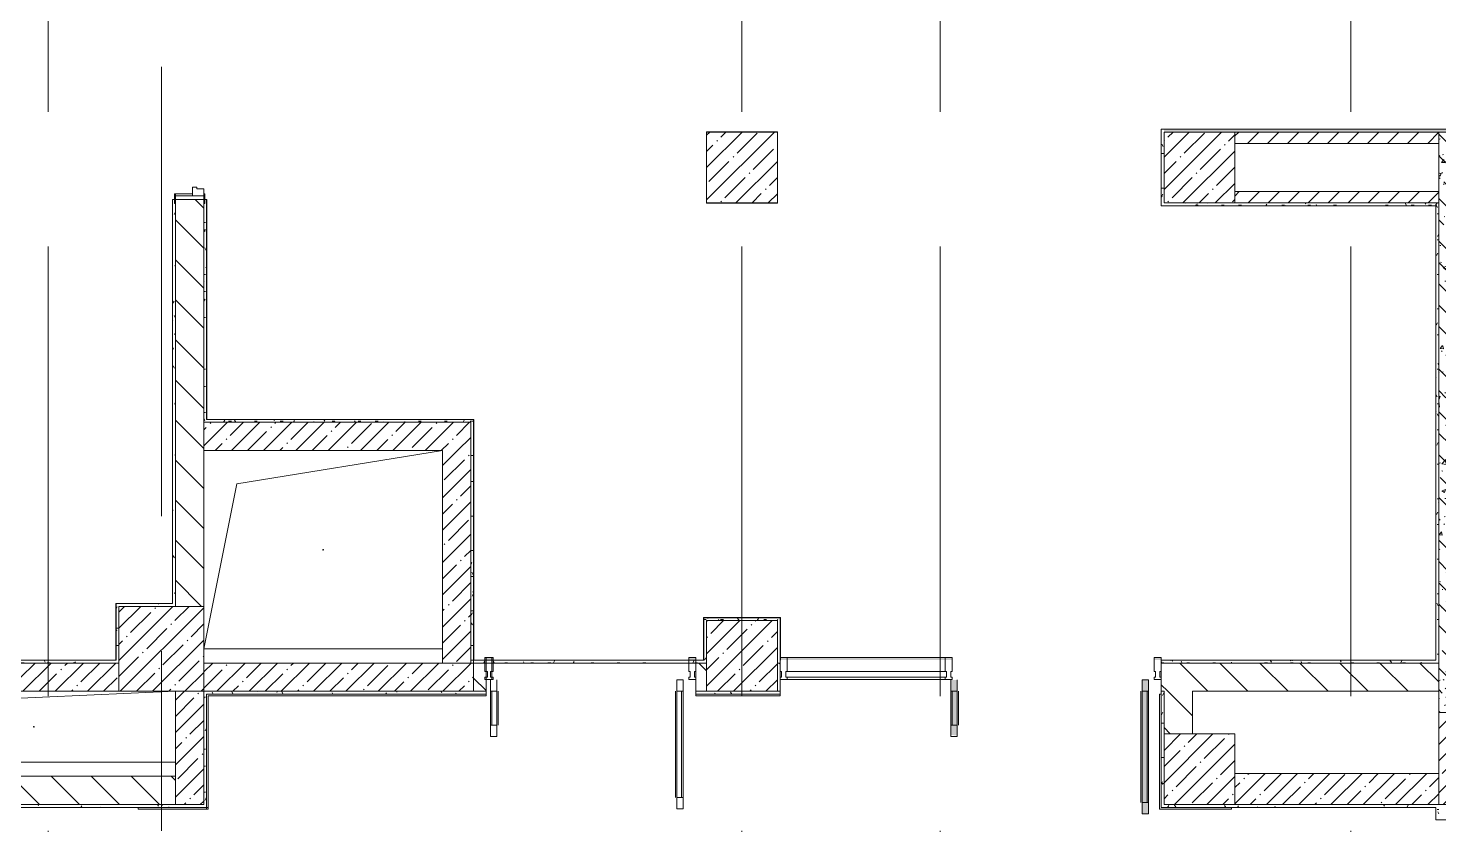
# Model space of a CAD drawing. Header units: millimetres. Extents: x -625 to 415037, y -3642 to 102118.
# Drawn here: x 214292 to 224252, y 85297 to 90923 of the extents above; entities that cross this region are included whole.
import ezdxf

# ---------------------------------------------------------------- set-up
doc = ezdxf.new("R2010")
doc.units = ezdxf.units.MM
doc.linetypes.add('Осевая', pattern=[6350, 1270, -952.5, 3175, -952.5])
doc.layers.add('A-AREA-PATT-2', color=7, linetype='Continuous', lineweight=5, true_color=0xcde0ef, transparency=1)
doc.layers.add('A-FLOR-PATT-1', color=7, linetype='Continuous', lineweight=9, true_color=0xeef6ff, transparency=0.5)
for name, color, linetype, lineweight in [('A-DETL-GENF', 7, 'Continuous', 9), ('A-DOOR-FRAM-2', 7, 'Continuous', 5), ('A-GENM', 7, 'Continuous', 9), ('A-GLAZ-CURT', 7, 'Continuous', 9), ('A-GLAZ-CURT-2', 7, 'Continuous', 20), ('A-GLAZ-CWMG', 7, 'Continuous', 9), ('A-GLAZ-CWMG-1', 7, 'Continuous', 20), ('A-WALL', 7, 'Continuous', 5), ('I-WALL', 7, 'Continuous', 5), ('S-COLS', 7, 'Continuous', 9), ('S-COLS-1', 7, 'Continuous', 5), ('Оси-2', 7, 'Осевая', 9)]:
    doc.layers.add(name, color=color, linetype=linetype, lineweight=lineweight)
for name, color, linetype, lineweight, true_color in [('A-DOOR-1', 7, 'Continuous', 5, 0xc0c0c0), ('A-DOOR-FRAM-1', 7, 'Continuous', 5, 0xc0c0c0), ('A-WALL-1', 9, 'Continuous', 5, 0x808080), ('A-WALL-FNSH-1', 9, 'Continuous', 5, 0x808080)]:
    doc.layers.add(name, color=color, linetype=linetype, lineweight=lineweight, true_color=true_color)
doc.layers.get('A-DOOR-1').off()
pattern_1 = [(135, (148772.12, 0), (-141.42136, -141.42136), [])]
pattern_2 = [(45, (148772.12, 0), (-114.04925, 114.04925), []), (45, (148886.17, 0), (-114.04925, 114.04925), [201.612, -40.322, 6.706, -33.617])]
pattern_3 = [(45, (148772.12, 0), (-70.71068, 70.71068), [])]
pattern_4 = [(0, (148772.123, 0), (243.84, 60.96), [20.117, -162.763, 20.117, -162.763, -975.36]), (0, (148772.123, 0), (243.84, 60.96), [-365.76, 20.117, -345.643, 20.117, -162.763, -426.72]), (0, (148772.123, 0), (243.84, 60.96), [-914.4, 20.117, -101.803, 20.117, -284.683]), (120, (148863.563, 30.48), (-174.71291, 180.691634), [20.117, -162.763, 20.117, -162.763, -975.36]), (120, (148863.563, 30.48), (-174.71291, 180.691634), [-365.76, 20.117, -345.643, 20.117, -162.763, -426.72]), (120, (148863.563, 30.48), (-174.71291, 180.691634), [-914.4, 20.117, -101.803, 20.117, -284.683]), (240, (148894.043, 152.4), (-69.12709, -241.651634), [20.117, -162.763, 20.117, -162.763, -975.36]), (240, (148894.043, 152.4), (-69.12709, -241.651634), [-365.76, 20.117, -345.643, 20.117, -162.763, -426.72]), (240, (148894.043, 152.4), (-69.12709, -241.651634), [-914.4, 20.117, -101.803, 20.117, -284.683])]

# ---------------------------------------------------------------- blocks, each defined once
blk = doc.blocks.new('BSC_Колонна _Прямоугольная - 600х600-23205240-Объем проектирования 2 этажа')
at = {"layer": 'S-COLS-1'}
h = blk.add_hatch(dxfattribs=at)
h.set_pattern_fill('FP_20', color=256, style=0, pattern_type=2)
h.set_pattern_definition([(45, (-66460, -12000), (-114.04925, 114.04925), []), (45, (-66345.95, -12000), (-114.04925, 114.04925), [201.613, -40.323, 6.706, -33.617])])
h.paths.add_polyline_path([(100, -300), (300, -300), (300, 300), (-300, 300), (-300, -300)])
for p, q in [((300, 300), (-300, 300)), ((-300, 300), (-300, -300)), ((300, -300), (300, 300)), ((-300, -300), (300, -300))]:
    blk.add_line(p, q, dxfattribs=at)
blk = doc.blocks.new('110_Дверь_СКБ_2Ст - Д-6_л__ ДОО_Дв_1450x2100h_Дверь из раздевальной в коридор-25835678-Объем проектирования 2 этажа')
at = {"layer": 'A-DOOR-FRAM-2'}
h = blk.add_hatch(dxfattribs=at)
h.set_pattern_fill('FP_40', color=256, style=0, pattern_type=2)
h.set_pattern_definition([(45, (-546.384, 164.685), (-14.1421, 14.1421), []), (135, (-546.384, 164.685), (-14.1421, -14.1421), [])])
h.paths.add_polyline_path([(-687.5, 86.4), (-687.5, 100), (-712.5, 100), (-712.5, -100), (-687.5, -100), (-687.5, -47)])
at = {"layer": 'A-DOOR-FRAM-1'}
for p, q in [((-672.5, 108), (-742.5, 108)), ((-742.5, 108), (-742.5, 100)), ((-742.5, 100), (-672.5, 100)), ((-687.5, 100), (-712.5, 100)), ((-712.5, 100), (-712.5, -100)), ((-637.5, 100), (-687.5, 100)), ((-687.5, 100), (-687.5, 20)), ((-687.5, -100), (-687.5, 100)), ((-672.5, 100), (-672.5, 108)), ((-637.5, 50), (-637.5, 100)), ((662.5, 100), (662.5, 50)), ((712.5, 100), (662.5, 100)), ((767.5, 108), (697.5, 108)), ((697.5, 108), (697.5, 100)), ((697.5, 100), (767.5, 100)), ((712.5, 20), (712.5, 100)), ((737.5, 100), (712.5, 100)), ((712.5, 100), (712.5, -100)), ((737.5, -100), (737.5, 100)), ((767.5, 100), (767.5, 108)), ((-687.5, 20), (-627.5, 20)), ((-672.5, 20), (-687.5, 20)), ((-687.5, 20), (-687.5, -100)), ((-672.5, -100), (-672.5, 20)), ((-627.5, 50), (-637.5, 50)), ((-627.5, 20), (-627.5, 50)), ((662.5, 50), (652.5, 50)), ((652.5, 50), (652.5, 20)), ((652.5, 20), (712.5, 20)), ((712.5, 20), (697.5, 20)), ((697.5, 20), (697.5, -100)), ((712.5, -100), (712.5, 20)), ((-672.5, -100), (-742.5, -100)), ((-742.5, -100), (-742.5, -108)), ((-742.5, -108), (-672.5, -108)), ((-712.5, -100), (-687.5, -100)), ((-687.5, -100), (-672.5, -100)), ((-672.5, -108), (-672.5, -100)), ((697.5, -100), (712.5, -100)), ((767.5, -100), (697.5, -100)), ((697.5, -100), (697.5, -108)), ((697.5, -108), (767.5, -108)), ((712.5, -100), (737.5, -100)), ((767.5, -108), (767.5, -100))]:
    blk.add_line(p, q, dxfattribs=at)
blk = doc.blocks.new('BSC_Колонна _Прямоугольная - 650х500-23287315-Объем проектирования 2 этажа')
at = {"layer": 'S-COLS-1'}
h = blk.add_hatch(dxfattribs=at)
h.set_pattern_fill('FP_82', color=256, style=0, pattern_type=2)
h.set_pattern_definition([(135, (11225, -75730), (-114.04925, -114.04925), []), (135, (11225, -75615.95), (-114.04925, -114.04925), [201.612, -40.322, 6.706, -33.617])])
h.paths.add_polyline_path([(325, -250), (325, 250), (-325, 250), (-325, -250)])
for p, q in [((325, 250), (-325, 250)), ((-325, 250), (-325, -250)), ((325, -250), (325, 250)), ((-325, -250), (325, -250))]:
    blk.add_line(p, q, dxfattribs=at)
blk = doc.blocks.new('BSC_Колонна _Прямоугольная - 500х500-V335-Объем проектирования 2 этажа')
at = {"layer": 'S-COLS-1'}
h = blk.add_hatch(dxfattribs=at)
h.set_pattern_fill('FP_83', color=256, style=0, pattern_type=2)
h.set_pattern_definition([(45, (-73790, -11150), (-114.04925, 114.04925), []), (45, (-73675.95, -11150), (-114.04925, 114.04925), [201.613, -40.323, 6.706, -33.617])])
h.paths.add_polyline_path([(-250, -250), (250, -250), (250, 250), (-250, 250), (-250, 212.7)])
for p, q in [((250, 250), (-250, 250)), ((-250, 250), (-250, -250)), ((250, -250), (250, 250)), ((-250, -250), (250, -250))]:
    blk.add_line(p, q, dxfattribs=at)
blk = doc.blocks.new('BSC_Колонна _Прямоугольная - 500х500-V359-Объем проектирования 2 этажа')
at = {"layer": 'S-COLS-1'}
h = blk.add_hatch(dxfattribs=at)
h.set_pattern_fill('FP_109', color=256, style=0, pattern_type=2)
h.set_pattern_definition([(45, (-70560, -15400), (-114.04925, 114.04925), []), (45, (-70445.95, -15400), (-114.04925, 114.04925), [201.613, -40.323, 6.706, -33.617])])
h.paths.add_polyline_path([(-250, -250), (250, -250), (250, 250), (-250, 250)])
for p, q in [((250, 250), (-250, 250)), ((-250, 250), (-250, -250)), ((250, -250), (250, 250)), ((-250, -250), (250, -250))]:
    blk.add_line(p, q, dxfattribs=at)
blk = doc.blocks.new('BSC_Колонна _Прямоугольная - 500х500-V360-Объем проектирования 2 этажа')
at = {"layer": 'S-COLS-1'}
h = blk.add_hatch(dxfattribs=at)
h.set_pattern_fill('FP_110', color=256, style=0, pattern_type=2)
h.set_pattern_definition([(45, (-73790, -15400), (-114.04925, 114.04925), []), (45, (-73675.95, -15400), (-114.04925, 114.04925), [201.613, -40.323, 6.706, -33.617])])
h.paths.add_polyline_path([(250, -250), (250, 250), (-250, 250), (-250, -250)])
for p, q in [((250, 250), (-250, 250)), ((-250, 250), (-250, -250)), ((250, -250), (250, 250)), ((-250, -250), (250, -250))]:
    blk.add_line(p, q, dxfattribs=at)
blk = doc.blocks.new('GM_Отверстие прямоугольное _в плите_ - Отверстие-21982946-Объем проектирования 2 этажа')
at = {"layer": 'A-GENM'}
for p, q in [((-1000, -250), (-1000, 250)), ((-1000, 250), (-1000, -250)), ((-916.7, 166.7), (1000, 250)), ((-1000, -250), (-916.7, 166.7)), ((1000, -250), (-1000, -250)), ((-1000, -250), (1000, -250))]:
    blk.add_line(p, q, dxfattribs=at)
for start, end in [(360, 180), (180, 360)]:
    blk.add_arc((0, 0), 2.5, start, end, dxfattribs=at)
blk = doc.blocks.new('GM_Отверстие прямоугольное _в плите_ - Отверстие-22748815-Объем проектирования 2 этажа')
at = {"layer": 'A-GENM'}
for p, q in [((-609.2, 466.7), (842.5, 700)), ((-842.5, -700), (-609.2, 466.7)), ((842.5, -700), (-842.5, -700)), ((-842.5, -700), (842.5, -700))]:
    blk.add_line(p, q, dxfattribs=at)
for start, end in [(360, 180), (180, 360)]:
    blk.add_arc((0, 0), 2.5, start, end, dxfattribs=at)
blk = doc.blocks.new('Прямоугольный импост - Импост структурный с накладкой - 160мм Темный-33326475-Объем проектирования 2 этажа')
at = {"layer": 'A-GLAZ-CWMG-1'}
for p, q in [((-50, 40), (-50, 140)), ((-50, 140), (0, 140)), ((0, 140), (0, 40)), ((-40, 40), (-50, 40)), ((-50, -17), (-50, 0)), ((-50, 0), (-40, 0)), ((-40, 0), (-40, 40)), ((-10, 40), (-10, 0)), ((0, 40), (-10, 40)), ((-10, 0), (0, 0)), ((0, 0), (0, -17)), ((0, -17), (-50, -17))]:
    blk.add_line(p, q, dxfattribs=at)
blk = doc.blocks.new('Дверь_Витражная_остекление_ - ВВ-6 остекление-32274838-Объем проектирования 2 этажа')
at = {"layer": 'A-DETL-GENF'}
for p, q in [((-655, 930), (-610, 930)), ((-655, 930), (-655, 20)), ((-610, 930), (-655, 930)), ((-655, 930), (-655, 20)), ((-610, 930), (-610, 20)), ((-610, 20), (-610, 930)), ((-655, 850), (-610, 850)), ((-645, 850), (-645, 100)), ((-601, 850), (-601, 100)), ((705, 420), (660, 420)), ((660, 420), (660, 20)), ((705, 420), (660, 420)), ((660, 420), (660, 20)), ((705, 420), (705, 20)), ((705, 20), (705, 420)), ((651, 340), (651, 100)), ((705, 340), (660, 340)), ((695, 340), (695, 100)), ((-655, 100), (-610, 100)), ((705, 100), (660, 100)), ((-610, 20), (-655, 20)), ((-655, 20), (-610, 20))]:
    blk.add_line(p, q, dxfattribs=at)
blk = doc.blocks.new('Прямоугольный импост - Импост структурный с накладкой - 160мм Темный-33326241-Объем проектирования 2 этажа')
at = {"layer": 'A-GLAZ-CWMG-1'}
for p, q in [((-25, 40), (-25, 140)), ((-25, 140), (25, 140)), ((25, 140), (25, 40)), ((-15, 40), (-25, 40)), ((-25, -17), (-25, 0)), ((-25, 0), (-15, 0)), ((-15, 0), (-15, 40)), ((15, 40), (15, 0)), ((25, 40), (15, 40)), ((15, 0), (25, 0)), ((25, 0), (25, -17)), ((25, -17), (-25, -17))]:
    blk.add_line(p, q, dxfattribs=at)
blk = doc.blocks.new('Прямоугольный импост - Импост структурный с накладкой - 160мм Темный-33326242-Объем проектирования 2 этажа')
at = {"layer": 'A-GLAZ-CWMG-1'}
for p, q in [((0, 140), (-50, 140)), ((-50, 140), (-50, 40)), ((0, 40), (0, 140)), ((-50, 40), (-40, 40)), ((-40, 0), (-50, 0)), ((-50, 0), (-50, -17)), ((-40, 40), (-40, 0)), ((-10, 0), (-10, 40)), ((-10, 40), (0, 40)), ((0, 0), (-10, 0)), ((0, -17), (0, 0)), ((-50, -17), (0, -17))]:
    blk.add_line(p, q, dxfattribs=at)
blk = doc.blocks.new('Прямоугольный импост - Импост структурный с накладкой - 160мм Темный-33326237-Объем проектирования 2 этажа')
at = {"layer": 'A-GLAZ-CWMG-1'}
for p, q in [((-50, 40), (-50, 140)), ((-50, 140), (0, 140)), ((0, 140), (0, 40)), ((-40, 40), (-50, 40)), ((-50, -17), (-50, 0)), ((-50, 0), (-40, 0)), ((-40, 0), (-40, 40)), ((-10, 40), (-10, 0)), ((0, 40), (-10, 40)), ((-10, 0), (0, 0)), ((0, 0), (0, -17)), ((0, -17), (-50, -17))]:
    blk.add_line(p, q, dxfattribs=at)
blk = doc.blocks.new('Дверь_Витражная_остекление_ - В-18-32468702-Объем проектирования 2 этажа')
at = {"layer": 'A-DETL-GENF'}
for p, q in [((-672.5, 965), (-627.5, 965)), ((-672.5, 965), (-672.5, 20)), ((-627.5, 965), (-672.5, 965)), ((-672.5, 965), (-672.5, 20)), ((-627.5, 965), (-627.5, 20)), ((-627.5, 20), (-627.5, 965)), ((-672.5, 885), (-627.5, 885)), ((-662.5, 885), (-662.5, 100)), ((-618.5, 885), (-618.5, 100)), ((722.5, 420), (677.5, 420)), ((677.5, 420), (677.5, 409.8)), ((722.5, 420), (677.5, 420)), ((677.5, 420), (677.5, 409.8)), ((677.5, 409.8), (677.5, 20)), ((677.5, 409.8), (677.5, 20)), ((722.5, 420), (722.5, 408.9)), ((722.5, 408.9), (722.5, 420)), ((722.5, 408.9), (722.5, 20)), ((722.5, 20), (722.5, 408.9)), ((668.5, 340), (668.5, 100)), ((722.5, 340), (679.7, 340)), ((712.5, 340), (712.5, 100)), ((-672.5, 100), (-627.5, 100)), ((722.5, 100), (677.5, 100)), ((-627.5, 20), (-672.5, 20)), ((-672.5, 20), (-627.5, 20))]:
    blk.add_line(p, q, dxfattribs=at)
blk = doc.blocks.new('Системная панель - Стекло - 40мм-32468815-Объем проектирования 2 этажа')
at = {"layer": 'A-GLAZ-CURT-2'}
for p, q in [((567, 0), (-567, 0)), ((-567, 0), (-567, -40)), ((567, -40), (567, 0)), ((-567, -40), (567, -40))]:
    blk.add_line(p, q, dxfattribs=at)
blk = doc.blocks.new('Прямоугольный импост - Импост структурный с накладкой - 160мм Темный-33326239-Объем проектирования 2 этажа')
at = {"layer": 'A-GLAZ-CWMG-1'}
for p, q in [((-25, 40), (-25, 140)), ((-25, 140), (25, 140)), ((25, 140), (25, 40)), ((-15, 40), (-25, 40)), ((-25, -17), (-25, 0)), ((-25, 0), (-15, 0)), ((-15, 0), (-15, 40)), ((15, 40), (15, 0)), ((25, 40), (15, 40)), ((15, 0), (25, 0)), ((25, 0), (25, -17)), ((25, -17), (-25, -17))]:
    blk.add_line(p, q, dxfattribs=at)
blk = doc.blocks.new('Прямоугольный импост - Импост структурный с накладкой - 160мм Темный-V503-Объем проектирования 2 этажа')
at = {"layer": 'A-GLAZ-CWMG-1'}
for p, q in [((0, 140), (-50, 140)), ((-50, 140), (-50, 40)), ((0, 40), (0, 140)), ((-50, 40), (-40, 40)), ((-40, 0), (-50, 0)), ((-50, 0), (-50, -17)), ((-40, 40), (-40, 0)), ((-10, 0), (-10, 40)), ((-10, 40), (0, 40)), ((0, 0), (-10, 0)), ((0, -17), (0, 0)), ((-50, -17), (0, -17))]:
    blk.add_line(p, q, dxfattribs=at)
blk = doc.blocks.new('Прямоугольный импост - Импост структурный с накладкой - 160мм Темный-32468813-Объем проектирования 2 этажа')
at = {"layer": 'A-GLAZ-CWMG'}
for p, q in [((70880, 11940), (71994, 11940)), ((70880, 11783), (71994, 11783))]:
    blk.add_line(p, q, dxfattribs=at)
blk = doc.blocks.new('Прямоугольный импост - Импост структурный с накладкой - 160мм Темный-V504-Объем проектирования 2 этажа')
at = {"layer": 'A-GLAZ-CWMG-1'}
for p, q in [((-25, 40), (-25, 140)), ((-25, 140), (25, 140)), ((25, 140), (25, 40)), ((-15, 40), (-25, 40)), ((-25, -17), (-25, 0)), ((-25, 0), (-15, 0)), ((-15, 0), (-15, 40)), ((15, 40), (15, 0)), ((25, 40), (15, 40)), ((15, 0), (25, 0)), ((25, 0), (25, -17)), ((25, -17), (-25, -17))]:
    blk.add_line(p, q, dxfattribs=at)
blk = doc.blocks.new('2floor')
at = {"layer": 'A-AREA-PATT-2'}
h = blk.add_hatch(color=256, dxfattribs=at)
h.paths.add_polyline_path([(220768.1, 11920.5), (220817.1, 11920.5), (220816.1, 11940), (219602.6, 11940), (219604.1, 11920.5), (220767.1, 11920.5)])
h.paths.add_polyline_path([(222252.6, 11920.5), (222292.1, 11920.5), (222292.1, 11940), (222242.1, 11940), (222244.1, 11920.5)])
h.paths.add_polyline_path([(217526.1, 11920.5), (217576.1, 11920.5), (217576.1, 11940), (217516.1, 11940), (217518.1, 11920.5)])
h.paths.add_polyline_path([(218956.1, 11920.5), (219006.1, 11920.5), (219006.1, 11940), (218956.1, 11940)])
h = blk.add_hatch(color=256, dxfattribs=at)
h.paths.add_polyline_path([(222502.1, 10868.5), (222787.3, 10868.5), (222787.3, 10874), (222281.1, 10874), (222281.1, 10868.5), (222470.3, 10868.5)])
h.paths.add_polyline_path([(215531.1, 10868.5), (215557.6, 10868.5), (215557.6, 10874), (215068.1, 10874), (215068.1, 10868.5), (215375.8, 10868.5)])
at = {"layer": 'A-FLOR-PATT-1'}
h = blk.add_hatch(color=256, dxfattribs=at)
h.paths.add_polyline_path([(222202.1, 10835), (222202.1, 11780), (222157.1, 11780), (222157.1, 10835)])
h.paths.add_polyline_path([(220846.4, 11389.6), (220852.1, 11392.1), (220852.1, 11780), (220807.1, 11780), (220807.1, 11391.1)])
at = {"layer": 'I-WALL'}
h = blk.add_hatch(dxfattribs=at)
h.set_pattern_fill('FP_23', color=256, style=0, pattern_type=2)
h.set_pattern_definition(pattern_1)
h.paths.add_polyline_path([(215532.1, 12300), (215532.1, 15175), (215332.1, 15175), (215332.1, 12300)])
h.paths.add_polyline_path([(215375.8, 16625), (215532.1, 16625), (215532.1, 16700), (215332.1, 16700), (215332.1, 16625)])
h.paths.add_polyline_path([(215395.3, 17300), (215532.1, 17300), (215532.1, 22700), (215332.1, 22700), (215332.1, 17300), (215389.3, 17300)])
h.paths.add_polyline_path([(215332.1, 23300), (215532.1, 23300), (215532.1, 24050), (215332.1, 24050), (215332.1, 23320)])
h.paths.add_polyline_path([(215429, 25950), (215532.1, 25950), (215532.1, 26500), (215332.1, 26500), (215332.1, 25950)])
h = blk.add_hatch(dxfattribs=at)
h.set_pattern_fill('FP_191', color=256, style=0, pattern_type=2)
h.set_pattern_definition(pattern_4)
h.paths.add_polyline_path([(215532.1, 13600), (215552.1, 13600), (215552.1, 15175), (215540.1, 15175), (215540.1, 15145), (215532.1, 15145), (215532.1, 14952.1)])
h.paths.add_polyline_path([(215552.1, 16625), (215552.1, 18580), (215532.1, 18580), (215532.1, 16655), (215540.1, 16655), (215540.1, 16625)])
h = blk.add_hatch(dxfattribs=at)
h.set_pattern_fill('FP_191', color=256, style=0, pattern_type=2)
h.set_pattern_definition(pattern_4)
h.paths.add_polyline_path([(215332.1, 12320), (215331.9, 15145), (215324.1, 15145), (215324.1, 15175), (215312.1, 15175), (215312.1, 12321)])
h.paths.add_polyline_path([(215324.1, 16625), (215324.1, 16655), (215332.1, 16655), (215332.1, 16700), (215312.1, 16679), (215312.1, 16625)])
h.paths.add_polyline_path([(215312.1, 16680), (215332.1, 16700), (215312.1, 16700)])
h = blk.add_hatch(dxfattribs=at)
h.set_pattern_fill('FP_191', color=256, style=0, pattern_type=2)
h.set_pattern_definition(pattern_4)
h.paths.add_polyline_path([(222312.1, 15150), (222312.1, 15670), (222292.1, 15670), (222292.1, 15150)])
h = blk.add_hatch(dxfattribs=at)
h.set_pattern_fill('FP_191', color=256, style=0, pattern_type=2)
h.set_pattern_definition(pattern_4)
h.paths.add_polyline_path([(229830.5, 15650), (230222.1, 15650.2), (230222.1, 15658), (230252.1, 15658), (230252.1, 15670), (227352.1, 15670), (227352.1, 15658), (227382.1, 15658), (227382.1, 15650), (229611.9, 15650)])
h.paths.add_polyline_path([(231772.1, 15650), (231772.1, 15670), (231352.1, 15670), (231352.1, 15658), (231382.1, 15658), (231382.1, 15650), (231392.5, 15650)])
h.paths.add_polyline_path([(224252.1, 15650), (224766.9, 15650), (224766.9, 15658), (224796.9, 15658), (224796.9, 15670), (222312.1, 15670), (222312.1, 15650), (223325.8, 15650)])
h.paths.add_polyline_path([(226222.1, 15650), (226222.1, 15658), (226252.1, 15658), (226252.1, 15670), (225896.9, 15670), (225896.9, 15658), (225926.9, 15658), (225926.9, 15650), (226216.8, 15650)])
h = blk.add_hatch(dxfattribs=at)
h.set_pattern_fill('FP_22', color=256, style=0, pattern_type=2)
h.set_pattern_definition(pattern_3)
h.paths.add_polyline_path([(222812.1, 15570), (224252.1, 15570), (224252.1, 15650), (222812.1, 15650)])
h = blk.add_hatch(dxfattribs=at)
h.set_pattern_fill('FP_41', color=256, style=0, pattern_type=2)
h.set_pattern_definition([(135, (148772.12, 0), (-150.8683, -150.8683), [213.36, -35.56, 7.112, -35.56]), (135, (148772.12, 150.77), (-150.8683, -150.8683), []), (50, (148772.12, 0), (255.05767, -22.3145), [26.67, -293.37]), (355, (148772.12, 0), (-49.3404, 267.4791), [21.336, -234.696]), (100.451, (148793.38, -1.86), (205.7195, 245.16356), [22.666, -249.326]), (46.184, (148772.12, 71.12), (379.511, -58.86), [40.005, -440.055]), (96.636, (148803.75, 66.2), (332.3634, 346.3991), [33.999, -373.989]), (351.184, (148772.12, 71.12), (332.3669, 346.3953), [32.004, -352.044]), (21, (148807.68, 53.34), (212.2602, -143.1711), [26.67, -293.37]), (326, (148807.68, 53.34), (86.5224, 257.8632), [21.336, -234.696]), (71.451, (148825.37, 41.4), (298.78395, 114.6901), [22.666, -249.326]), (37.5, (148772.12, 0), (4.32385, 118.37751), [6.706, -225.146, 6.706, -231.546, -235.585]), (37.5, (148772.12, 0), (4.32385, 118.37751), [-470.103, 6.706, -228.879]), (7.5, (148772.12, 0), (93.54758, 140.2533), [6.706, -129.134, 6.706, -219.812, -89.789]), (7.5, (148772.12, 0), (93.54758, 140.2533), [-362.356, 6.706, -83.083]), (327.5, (148692.82, 0), (189.82734, -8.02019), [6.706, -82.194, 6.706, -270.662, -368.046]), (327.5, (148692.82, 0), (189.82734, -8.02019), [-366.268, 6.706, -361.34]), (317.5, (148657.26, 0), (207.38114, 35.59764), [6.706, -108.864, 6.706, -177.495, -261.366]), (317.5, (148657.26, 0), (207.38114, 35.59764), [-299.771, 6.706, -254.66])])
h.paths.add_polyline_path([(224332.1, 11550), (224331.9, 15650), (224252.1, 15650), (224252.1, 11550)])
h = blk.add_hatch(dxfattribs=at)
h.set_pattern_fill('FP_191', color=256, style=0, pattern_type=2)
h.set_pattern_definition(pattern_4)
h.paths.add_polyline_path([(224231.1, 15130), (224231.1, 15150), (222292.1, 15150), (222293.6, 15130), (224227.1, 15130)])
h = blk.add_hatch(dxfattribs=at)
h.set_pattern_fill('FP_22', color=256, style=0, pattern_type=2)
h.set_pattern_definition(pattern_3)
h.paths.add_polyline_path([(224232.1, 15150), (224252.1, 15150), (224249.9, 15230), (222812.1, 15230), (222812.1, 15150), (223325.8, 15150)])
h = blk.add_hatch(dxfattribs=at)
h.set_pattern_fill('FP_191', color=256, style=0, pattern_type=2)
h.set_pattern_definition(pattern_4)
h.paths.add_polyline_path([(224252.1, 11920), (224252.1, 15150), (224232.1, 15150), (224232.1, 11921), (224239.8, 11920.6)])
h = blk.add_hatch(dxfattribs=at)
h.set_pattern_fill('FP_1', color=256, style=0, pattern_type=2)
h.set_pattern_definition(pattern_2)
h.paths.add_polyline_path([(215532.1, 13400), (217417.1, 13400), (217417.1, 13600), (215532.1, 13600)])
h = blk.add_hatch(dxfattribs=at)
h.set_pattern_fill('FP_191', color=256, style=0, pattern_type=2)
h.set_pattern_definition(pattern_4)
h.paths.add_polyline_path([(217417.1, 13600), (217437.1, 13600), (217437.1, 13620), (215553.1, 13620), (215553.1, 13600), (217222.1, 13600)])
h = blk.add_hatch(dxfattribs=at)
h.set_pattern_fill('FP_191', color=256, style=0, pattern_type=2)
h.set_pattern_definition(pattern_4)
h.paths.add_polyline_path([(217437.1, 11900), (217437.1, 13600), (217417.1, 13600), (217417.1, 11900)])
h = blk.add_hatch(dxfattribs=at)
h.set_pattern_fill('FP_1', color=256, style=0, pattern_type=2)
h.set_pattern_definition(pattern_2)
h.paths.add_polyline_path([(217222.1, 11900), (217417.1, 11900), (217417.1, 13400), (217217.1, 13400), (217217.1, 11900)])
h = blk.add_hatch(dxfattribs=at)
h.set_pattern_fill('FP_191', color=256, style=0, pattern_type=2)
h.set_pattern_definition(pattern_4)
h.paths.add_polyline_path([(214932.1, 11920), (214932.1, 12320), (214912.1, 12320), (214912.1, 11920), (214929.2, 11920)])
h = blk.add_hatch(dxfattribs=at)
h.set_pattern_fill('FP_191', color=256, style=0, pattern_type=2)
h.set_pattern_definition(pattern_4)
h.paths.add_polyline_path([(215329, 12300), (215332.1, 12300), (215332.1, 12320), (214932.1, 12320), (214932.1, 12300), (215312.1, 12300)])
h = blk.add_hatch(dxfattribs=at)
h.set_pattern_fill('FP_191', color=256, style=0, pattern_type=2)
h.set_pattern_definition(pattern_4)
h.paths.add_polyline_path([(219082.1, 11920), (219082.1, 12220), (219062.1, 12220), (219062.1, 11921)])
h = blk.add_hatch(dxfattribs=at)
h.set_pattern_fill('FP_191', color=256, style=0, pattern_type=2)
h.set_pattern_definition(pattern_4)
h.paths.add_polyline_path([(219582.1, 12200), (219602.1, 12200), (219600.6, 12220), (219082.1, 12220), (219082.1, 12200)])
h = blk.add_hatch(dxfattribs=at)
h.set_pattern_fill('FP_1', color=256, style=0, pattern_type=2)
h.set_pattern_definition(pattern_2)
h.paths.add_polyline_path([(209932.1, 11700), (214932.1, 11700), (214932.1, 11900), (209532.1, 11899.9), (209532.1, 11700), (209866.7, 11700)])
h.paths.add_polyline_path([(208871.2, 11700), (208932.1, 11700), (208932.1, 11900), (203532.1, 11900), (203532.1, 11700), (208112.1, 11700)])
h = blk.add_hatch(dxfattribs=at)
h.set_pattern_fill('FP_191', color=256, style=0, pattern_type=2)
h.set_pattern_definition(pattern_4)
h.paths.add_polyline_path([(214932.1, 11900), (214932.1, 11920), (214914.1, 11918)])
h.paths.add_polyline_path([(214932.1, 11900), (214911.1, 11920), (209552.1, 11920), (209552.1, 11900), (214778.4, 11900)])
h = blk.add_hatch(dxfattribs=at)
h.set_pattern_fill('FP_1', color=256, style=0, pattern_type=2)
h.set_pattern_definition(pattern_2)
h.paths.add_polyline_path([(217198.5, 11700), (217437.1, 11700), (217437.1, 11900), (215532.1, 11900), (215532.1, 11700), (217190.9, 11700)])
h = blk.add_hatch(dxfattribs=at)
h.set_pattern_fill('FP_191', color=256, style=0, pattern_type=2)
h.set_pattern_definition(pattern_4)
h.paths.add_polyline_path([(217437.1, 11900), (217520, 11901.4), (217516.1, 11920), (217438.1, 11920)])
h.paths.add_polyline_path([(219082.1, 11900), (219082.1, 11920), (217526.1, 11920), (217526.1, 11900), (218989.4, 11900)])
h = blk.add_hatch(dxfattribs=at)
h.set_pattern_fill('FP_23', color=256, style=0, pattern_type=2)
h.set_pattern_definition(pattern_1)
h.paths.add_polyline_path([(217437.1, 11700), (217526.1, 11700), (217526.1, 11900), (217437.1, 11900), (217437.1, 11703.1)])
h.paths.add_polyline_path([(219082.1, 11700), (219082.1, 11900), (219006.1, 11900), (219006.1, 11700)])
h.paths.add_polyline_path([(219582.1, 11700), (219602.1, 11700), (219602.1, 11900), (219582.1, 11900), (219582.1, 11720)])
h.paths.add_polyline_path([(224252.1, 11700), (224252.1, 11900), (222292.1, 11898.7), (222292.1, 11700), (223522.1, 11700)])
h = blk.add_hatch(dxfattribs=at)
h.set_pattern_fill('FP_191', color=256, style=0, pattern_type=2)
h.set_pattern_definition(pattern_4)
h.paths.add_polyline_path([(222512.1, 11900), (224252.1, 11900), (224252.1, 11920), (222292.1, 11920), (222292.1, 11900), (222312.1, 11900)])
h = blk.add_hatch(dxfattribs=at)
h.set_pattern_fill('FP_1', color=256, style=0, pattern_type=2)
h.set_pattern_definition(pattern_2)
h.paths.add_polyline_path([(215532.1, 10900), (215532.1, 11700), (215332.1, 11700), (215332.1, 10900), (215375.8, 10900)])
h = blk.add_hatch(dxfattribs=at)
h.set_pattern_fill('FP_191', color=256, style=0, pattern_type=2)
h.set_pattern_definition(pattern_4)
h.paths.add_polyline_path([(219582.1, 11680), (219602.1, 11680), (219602.1, 11700), (219006.1, 11700), (219006.1, 11680), (219082.1, 11680)])
h.paths.add_polyline_path([(216098.5, 11680), (217526.1, 11680), (217526.1, 11700), (215532.1, 11700), (215532.1, 11680), (215849.2, 11680)])
h = blk.add_hatch(dxfattribs=at)
h.set_pattern_fill('FP_191', color=256, style=0, pattern_type=2)
h.set_pattern_definition(pattern_4)
h.paths.add_polyline_path([(215552.1, 10880), (215552.1, 11680), (215532.1, 11678.5), (215532.1, 10880)])
h = blk.add_hatch(dxfattribs=at)
h.set_pattern_fill('FP_191', color=256, style=0, pattern_type=2)
h.set_pattern_definition(pattern_4)
h.paths.add_polyline_path([(222312.1, 10900), (222312.1, 11700), (222292.1, 11700), (222292.1, 10900)])
h = blk.add_hatch(dxfattribs=at)
h.set_pattern_fill('FP_23', color=256, style=0, pattern_type=2)
h.set_pattern_definition(pattern_1)
h.paths.add_polyline_path([(222512.1, 11400), (222512.1, 11700), (222312.1, 11700), (222312.1, 11400)])
h = blk.add_hatch(dxfattribs=at)
h.set_pattern_fill('FP_23', color=256, style=0, pattern_type=2)
h.set_pattern_definition(pattern_1)
h.paths.add_polyline_path([(215332.1, 10900), (215332.1, 11100), (210932.1, 11100), (210932.1, 10900), (214653, 10900)])
h = blk.add_hatch(dxfattribs=at)
h.set_pattern_fill('FP_1', color=256, style=0, pattern_type=2)
h.set_pattern_definition(pattern_2)
h.paths.add_polyline_path([(224252.1, 10900), (224252.1, 11120), (222812.1, 11120), (222812.1, 10900), (223522.1, 10900)])
h = blk.add_hatch(dxfattribs=at)
h.set_pattern_fill('FP_191', color=256, style=0, pattern_type=2)
h.set_pattern_definition(pattern_4)
h.paths.add_polyline_path([(212032.1, 10880), (215532.1, 10880), (215532.1, 10900), (210712.1, 10899.2), (210712.1, 10880), (211952.1, 10880)])
h = blk.add_hatch(dxfattribs=at)
h.set_pattern_fill('FP_191', color=256, style=0, pattern_type=2)
h.set_pattern_definition(pattern_4)
h.paths.add_polyline_path([(222313.4, 10880), (224231.1, 10880), (224232.1, 10900), (222292.1, 10900), (222292.1, 10880), (222312.1, 10880)])
h = blk.add_hatch(dxfattribs=at)
h.set_pattern_fill('FP_191', color=256, style=0, pattern_type=2)
h.set_pattern_definition(pattern_4)
h.paths.add_polyline_path([(224252.1, 8300), (224252.1, 9352.3), (224232.1, 9352.3), (224232.1, 8301)])
h.paths.add_polyline_path([(224252.1, 10792.3), (224252.1, 10900), (224232.1, 10900), (224232.1, 10792.3)])
at = {"layer": 'S-COLS-1'}
h = blk.add_hatch(dxfattribs=at)
h.set_pattern_fill('FP_1', color=256, style=0, pattern_type=2)
h.set_pattern_definition(pattern_2)
h.paths.add_polyline_path([(219082.1, 11700), (219582.1, 11700), (219582.1, 12200), (219082.1, 12200), (219082.1, 11720)])
at = {"layer": 'A-WALL'}
for p, q in [((224252.1, 15650), (224252.1, 11700)), ((215312.1, 15175), (215312.1, 12320)), ((215332.1, 12300), (215332.1, 15145)), ((215532.1, 15145), (215532.1, 12300)), ((215552.1, 13620), (215552.1, 15175)), ((224252.1, 15150), (222812.1, 15150)), ((224232.1, 11920), (224232.1, 15130)), ((214912.1, 12320), (214912.1, 11920)), ((214912.1, 12320), (215312.1, 12320)), ((209532.1, 11900), (214932.1, 11900)), ((214899.1, 11920), (214912.1, 11920)), ((219062.1, 11920), (219006.1, 11920)), ((219582.1, 11900), (219602.1, 11900)), ((222292.1, 10880), (222292.1, 11920)), ((224252.1, 11900), (222292.1, 11900)), ((215532.1, 10900), (215532.1, 11700)), ((215532.1, 11700), (217526.1, 11700)), ((215552.1, 11680), (217526.1, 11680)), ((215552.1, 11680), (215552.1, 10880)), ((222312.1, 11700), (222292.1, 11700)), ((215068.1, 10879), (215068.1, 10879.5)), ((215552.1, 10868.5), (215563.1, 10868.5)), ((215563.1, 10868.5), (215563.1, 10879.5)), ((224232.1, 10880), (222292.1, 10880)), ((222787.3, 10879.5), (222787.3, 10879)), ((224232.1, 10880), (224232.1, 10792.3))]:
    blk.add_line(p, q, dxfattribs=at)
at = {"layer": 'A-WALL-1'}
for p, q in [((222292.1, 15670), (222292.1, 15130)), ((224796.9, 15670), (222292.1, 15670)), ((224766.9, 15650), (222812.1, 15650)), ((222812.1, 15570), (224252.1, 15570)), ((215324.1, 15175), (215312.1, 15175)), ((215552.1, 15175), (215540.1, 15175)), ((224252.1, 15230), (222812.1, 15230)), ((224231.1, 15130), (224232.1, 15130)), ((217417.1, 13600), (215532.1, 13600)), ((215553.1, 13620), (215552.1, 13620)), ((217417.1, 11900), (217417.1, 13600)), ((215532.1, 13400), (217217.1, 13400)), ((217217.1, 13400), (217217.1, 11900)), ((219602.1, 12220), (219062.1, 12220)), ((219082.1, 11700), (219082.1, 12200)), ((219082.1, 12200), (219582.1, 12200)), ((219582.1, 12200), (219582.1, 11700)), ((219082.1, 11900), (215532.1, 11900)), ((219006.1, 11920), (217417.1, 11920)), ((217437.1, 11700), (217437.1, 11920)), ((217526.1, 11680), (217526.1, 11900)), ((219006.1, 11900), (219006.1, 11680)), ((219062.1, 11921), (219062.1, 11920)), ((219602.1, 11680), (219602.1, 11920)), ((224232.1, 11920), (222292.1, 11920)), ((210932.1, 11700), (214932.1, 11700)), ((215332.1, 11700), (215332.1, 10900)), ((219602.1, 11700), (219006.1, 11700)), ((219006.1, 11680), (219602.1, 11680)), ((222312.1, 11700), (222312.1, 11400)), ((222512.1, 11700), (224252.1, 11700)), ((222512.1, 11400), (222512.1, 11700)), ((224252.1, 11700), (224252.1, 11550)), ((215332.1, 11100), (210932.1, 11100)), ((224252.1, 11120), (222812.1, 11120)), ((210732.1, 10900), (215532.1, 10900)), ((215068.1, 10880), (215552.1, 10880)), ((222812.1, 10900), (224252.1, 10900)), ((224232.1, 10792.3), (224492.1, 10792.3))]:
    blk.add_line(p, q, dxfattribs=at)
at = {"layer": 'A-WALL-FNSH-1'}
for p, q in [((219583.1, 15651), (219081.1, 15651)), ((219081.1, 15651), (219081.1, 15149)), ((219583.1, 15149), (219583.1, 15651)), ((222291.1, 15671), (222291.1, 15129)), ((224796.9, 15671), (222291.1, 15671)), ((215311.1, 15175), (215311.1, 12321)), ((215312.1, 15175), (215311.1, 15175)), ((215553.1, 15175), (215552.1, 15175)), ((215553.1, 13621), (215553.1, 15175)), ((219081.1, 15149), (219583.1, 15149)), ((222291.1, 15129), (224231.1, 15129)), ((224231.1, 15130), (222292.1, 15130)), ((224231.1, 11921), (224231.1, 15130)), ((217438.1, 13621), (215553.1, 13621)), ((215553.1, 13620), (217437.1, 13620)), ((217437.1, 13620), (217437.1, 11920)), ((217438.1, 11921), (217438.1, 13621)), ((215311.1, 12321), (214911.1, 12321)), ((214911.1, 12321), (214911.1, 11921)), ((219061.1, 12221), (219061.1, 11921)), ((219603.1, 12221), (219061.1, 12221)), ((219062.1, 11921), (219062.1, 12220)), ((219602.1, 12220), (219602.1, 11920)), ((219603.1, 11920), (219603.1, 12221)), ((209552.1, 11920), (214899.1, 11920)), ((214911.1, 11921), (209553.1, 11921)), ((217526.1, 11921), (217438.1, 11921)), ((217526.1, 11920), (217526.1, 11921)), ((219006.1, 11921), (219006.1, 11920)), ((219006.1, 11921), (219062.1, 11921)), ((219602.1, 11920), (219603.1, 11920)), ((224231.1, 11921), (222292.1, 11921)), ((222292.1, 11921), (222292.1, 11920)), ((215563.1, 11669), (217526.1, 11669)), ((215563.1, 10879.5), (215563.1, 11669)), ((217526.1, 11669), (217526.1, 11680)), ((219006.1, 11680), (219006.1, 11669)), ((219006.1, 11669), (219602.1, 11669)), ((219602.1, 11669), (219602.1, 11680)), ((222292.1, 11680), (222281.1, 11680)), ((222281.1, 11680), (222281.1, 10868.5)), ((210711.1, 10879), (215068.1, 10879)), ((215068.1, 10880), (210712.1, 10880)), ((215068.1, 10879.5), (215068.1, 10880)), ((215563.1, 10879.5), (215068.1, 10879.5)), ((215068.1, 10879), (215068.1, 10868.5)), ((215068.1, 10868.5), (215552.1, 10868.5)), ((215552.1, 10880), (215552.1, 10868.5)), ((222281.1, 10868.5), (222787.3, 10868.5)), ((222292.1, 10879.5), (222292.1, 10880)), ((222787.3, 10879.5), (222292.1, 10879.5)), ((222787.3, 10880), (222787.3, 10879.5)), ((222787.3, 10879), (224231.1, 10879)), ((222787.3, 10868.5), (222787.3, 10879)), ((224231.1, 10879), (224231.1, 10792.3)), ((224231.1, 10792.3), (224232.1, 10792.3))]:
    blk.add_line(p, q, dxfattribs=at)
at = {"layer": 'S-COLS'}
for p, q in [((219082.1, 11900), (219082.1, 11700)), ((219582.1, 11700), (219582.1, 11900))]:
    blk.add_line(p, q, dxfattribs=at)
at = {"layer": 'S-COLS-1'}
for p, q in [((219582.1, 12200), (219082.1, 12200)), ((219082.1, 12200), (219082.1, 11900)), ((219582.1, 11900), (219582.1, 12200)), ((219082.1, 11700), (219582.1, 11700))]:
    blk.add_line(p, q, dxfattribs=at)
at = {"layer": 'Оси-2'}
for p, q in [((214432.1, 3093.7), (214432.1, 22398.1)), ((215232.1, 4363.7), (215232.1, 22398.1)), ((219332.1, 3093.7), (219332.1, 22398.1)), ((220732.1, 3093.7), (220732.1, 22398.1)), ((223632.1, 3093.7), (223632.1, 22398.1))]:
    blk.add_line(p, q, dxfattribs=at)
at = {"layer": 'A-DOOR-1'}
for name, p, rotation in [('110_Дверь_СКБ_2Ст - Д-6_л__ ДОО_Дв_1450x2100h_Дверь из раздевальной в коридор-25835678-Объем проектирования 2 этажа', (215432.1, 15912.5), 269.9999999999999), ('Дверь_Витражная_остекление_ - ВВ-6 остекление-32274838-Объем проектирования 2 этажа', (218261.1, 11800), 180), ('Дверь_Витражная_остекление_ - В-18-32468702-Объем проектирования 2 этажа', (221529.6, 11800), 180)]:
    blk.add_blockref(name, p, dxfattribs=dict(at, rotation=rotation))
at = {"layer": 'A-GENM'}
for name, p in [('GM_Отверстие прямоугольное _в плите_ - Отверстие-22748815-Объем проектирования 2 этажа', (216374.6, 12700)), ('GM_Отверстие прямоугольное _в плите_ - Отверстие-21982946-Объем проектирования 2 этажа', (214332.1, 11450))]:
    blk.add_blockref(name, p, dxfattribs=at)
at = {"layer": 'A-GLAZ-CURT', "rotation": 180}
blk.add_blockref('Системная панель - Стекло - 40мм-32468815-Объем проектирования 2 этажа', (220209.1, 11800), dxfattribs=at)
at = {"layer": 'A-GLAZ-CWMG', "extrusion": (0, 0, -1)}
for name, p in [('Прямоугольный импост - Импост структурный с накладкой - 160мм Темный-33326241-Объем проектирования 2 этажа', (-217541.1, 11800)), ('Прямоугольный импост - Импост структурный с накладкой - 160мм Темный-33326475-Объем проектирования 2 этажа', (-217526.1, 11800)), ('Прямоугольный импост - Импост структурный с накладкой - 160мм Темный-33326237-Объем проектирования 2 этажа', (-219602.1, 11800)), ('Прямоугольный импост - Импост структурный с накладкой - 160мм Темный-33326239-Объем проектирования 2 этажа', (-220791.1, 11800)), ('Прямоугольный импост - Импост структурный с накладкой - 160мм Темный-V504-Объем проектирования 2 этажа', (-220792.1, 11800))]:
    blk.add_blockref(name, p, dxfattribs=at)
at = {"layer": 'A-GLAZ-CWMG'}
for name, p in [('Прямоугольный импост - Импост структурный с накладкой - 160мм Темный-33326242-Объем проектирования 2 этажа', (219006.1, 11800)), ('Прямоугольный импост - Импост структурный с накладкой - 160мм Темный-32468813-Объем проектирования 2 этажа', (148772.1, 0)), ('Прямоугольный импост - Импост структурный с накладкой - 160мм Темный-V503-Объем проектирования 2 этажа', (222292.1, 11800))]:
    blk.add_blockref(name, p, dxfattribs=at)
at = {"layer": 'S-COLS'}
for name, p in [('BSC_Колонна _Прямоугольная - 500х500-V359-Объем проектирования 2 этажа', (219332.1, 15400)), ('BSC_Колонна _Прямоугольная - 500х500-V360-Объем проектирования 2 этажа', (222562.1, 15400)), ('BSC_Колонна _Прямоугольная - 600х600-23205240-Объем проектирования 2 этажа', (215232.1, 12000)), ('BSC_Колонна _Прямоугольная - 500х500-V335-Объем проектирования 2 этажа', (222562.1, 11150))]:
    blk.add_blockref(name, p, dxfattribs=at)
at = {"layer": 'S-COLS', "rotation": 270.0000000000007}
blk.add_blockref('BSC_Колонна _Прямоугольная - 650х500-23287315-Объем проектирования 2 этажа', (224502.1, 11225), dxfattribs=at)

msp = doc.modelspace()

# ---------------------------------------------------------------- block references
msp.add_blockref('2floor', (0, 74539.4))

doc.saveas('drawing.dxf')
